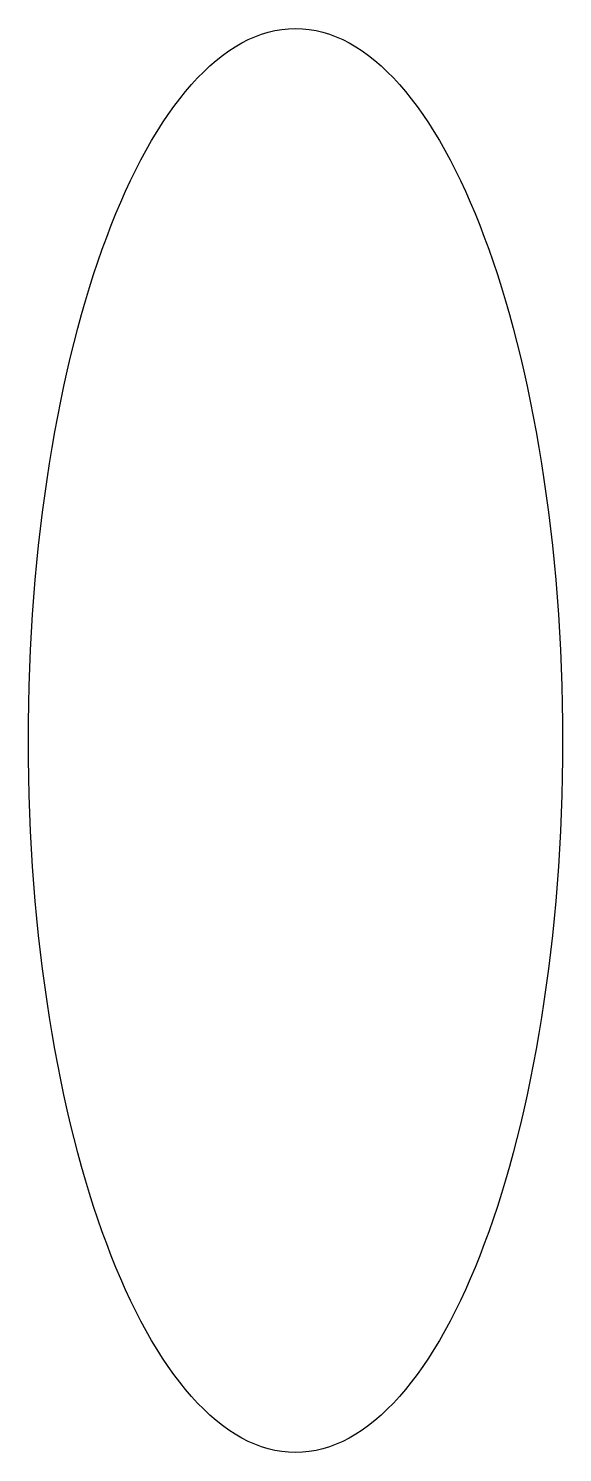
# Model space of a CAD drawing. Header units: millimetres. Extents: x -400 to 500, y -1350 to 1050.
import ezdxf

# ---------------------------------------------------------------- set-up
doc = ezdxf.new("R2010")
doc.units = ezdxf.units.MM
doc.layers.add('Skizze 01', color=7, linetype='Continuous')

msp = doc.modelspace()

# ---------------------------------------------------------------- linework, layer by layer
at = {"layer": 'Skizze 01'}
msp.add_ellipse((50, -150), major_axis=(0, 1200), ratio=0.375, dxfattribs=at)

doc.saveas('drawing.dxf')
